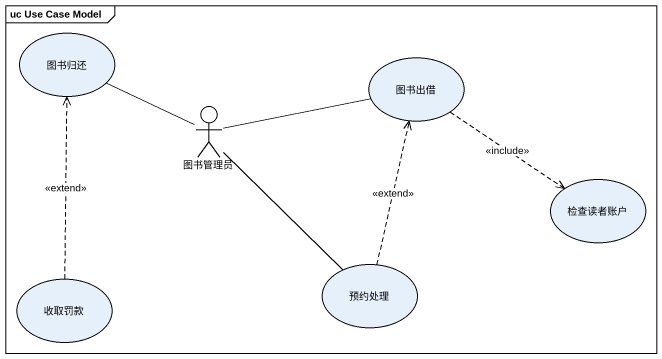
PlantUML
@startuml
mainframe uc Use Case Model
usecase 图书归还
usecase 图书出借
actor 图书管理员
usecase 检查读者账户
usecase 预约处理
usecase 收取罚款
图书出借 ..> 检查读者账户 : <<include>>
图书管理员 -left- 图书归还
图书管理员 -right- 图书出借
图书管理员 -- 预约处理
预约处理 .up.> 图书出借 : <<extend>>
收取罚款 .up.> 图书归还 : <<extend>>
@enduml
